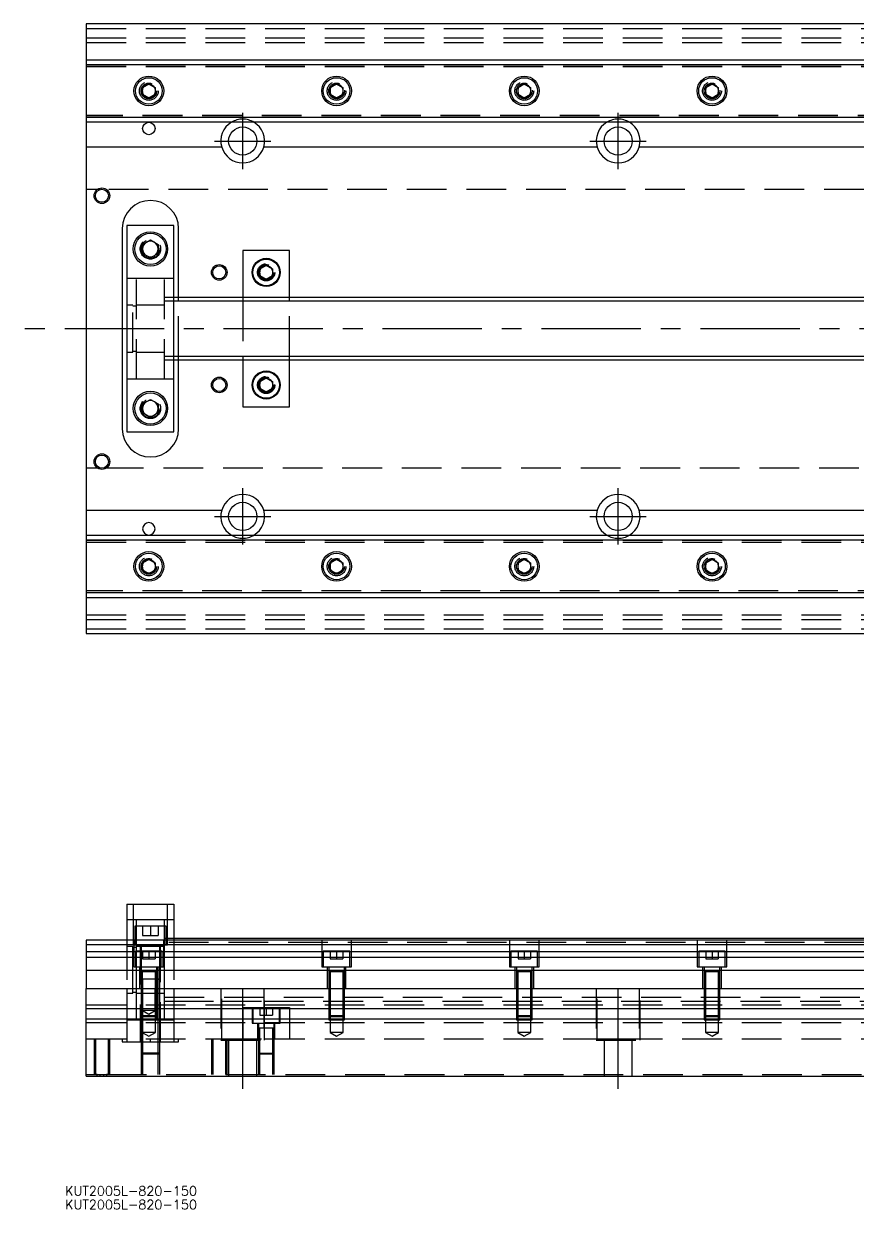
# Model space of a CAD drawing. Extents: x -20 to 1050, y -282 to 102.
# Drawn here: x -20 to 246.4, y -281.5 to 97.5 of the extents above; entities that cross this region are included whole.
import ezdxf

# ---------------------------------------------------------------- set-up
doc = ezdxf.new("R2010")
doc.units = 0
doc.linetypes.add('CENTER', pattern=[50.8, 31.75, -6.35, 6.35, -6.35])
doc.linetypes.add('DASHED', pattern=[19.05, 12.7, -6.35])
doc.layers.get('0').update_dxf_attribs({"linetype": 'CONTINUOUS'})
doc.layers.add('CENTER', color=1, linetype='CENTER')
doc.styles.get("Standard").update_dxf_attribs({"font": 'txt.shx', "height": 3, "bigfont": 'bigfont.shx'})

# ---------------------------------------------------------------- blocks, each defined once
blk = doc.blocks.new('*U2')
at = {"color": 7, "linetype": 'CONTINUOUS'}
blk.add_text('KUT2005L-820-150', height=3, dxfattribs=at).set_placement((-6.78, -281.52))
blk = doc.blocks.new('*U3')
at = {"color": 7, "linetype": 'CONTINUOUS'}
blk.add_text('KUT2005L-820-150', height=3, dxfattribs=at).set_placement((-6.78, -277.15))

msp = doc.modelspace()

# ---------------------------------------------------------------- linework, layer by layer
at = {"color": 7, "linetype": 'CONTINUOUS'}
for p, q in [((0, 97.5), (0, 86)), ((335, 97.5), (0, 97.5)), ((0, 86), (0, 84.460392)), ((0, 86), (335, 86)), ((0, 84.460392), (0, 67.539608)), ((0, 84.460392), (335, 84.460392)), ((18, 77.1547), (20, 78.309402)), ((18, 74.8453), (18, 77.1547)), ((20, 78.309402), (22, 77.1547)), ((22, 77.1547), (22, 74.8453)), ((78, 77.1547), (80, 78.309402)), ((78, 74.8453), (78, 77.1547)), ((80, 78.309402), (82, 77.1547)), ((82, 77.1547), (82, 74.8453)), ((138, 77.1547), (140, 78.309402)), ((138, 74.8453), (138, 77.1547)), ((140, 78.309402), (142, 77.1547)), ((142, 77.1547), (142, 74.8453)), ((198, 77.1547), (200, 78.309402)), ((198, 74.8453), (198, 77.1547)), ((200, 78.309402), (202, 77.1547)), ((202, 77.1547), (202, 74.8453)), ((20, 73.690598), (18, 74.8453)), ((22, 74.8453), (20, 73.690598)), ((80, 73.690598), (78, 74.8453)), ((82, 74.8453), (80, 73.690598)), ((140, 73.690598), (138, 74.8453)), ((142, 74.8453), (140, 73.690598)), ((200, 73.690598), (198, 74.8453)), ((202, 74.8453), (200, 73.690598)), ((335, 67.539608), (0, 67.539608)), ((0, 67.539608), (0, 66)), ((335, 66), (0, 66)), ((0, 66), (0, 58)), ((43.291796, 58), (0, 58)), ((0, 58), (0, -58)), ((163.291796, 58), (56.708204, 58)), ((283.291796, 58), (176.708204, 58)), ((11.5, 32), (11.5, -32)), ((28, 33), (13, 33)), ((13, 33), (13, -33)), ((28, -33), (28, 33)), ((29.5, 10), (29.5, 32)), ((18, 26.943376), (20.5, 28.386752)), ((18, 24.056624), (18, 26.943376)), ((20.5, 28.386752), (23, 26.943376)), ((23, 26.943376), (23, 24.056624)), ((20.5, 22.613248), (18, 24.056624)), ((23, 24.056624), (20.5, 22.613248)), ((50, 25), (50, 10)), ((65, 25), (50, 25)), ((65, 10), (65, 25)), ((55.5, 19.1547), (57.5, 20.309402)), ((55.5, 16.8453), (55.5, 19.1547)), ((57.5, 20.309402), (59.5, 19.1547)), ((59.5, 19.1547), (59.5, 16.8453)), ((57.5, 15.690598), (55.5, 16.8453)), ((59.5, 16.8453), (57.5, 15.690598)), ((335, 10), (28, 10)), ((28, -10), (335, -10)), ((29.5, -32), (29.5, -10)), ((50, -10), (50, -25)), ((65, -25), (65, -10)), ((55.5, -16.8453), (57.5, -15.690598)), ((55.5, -19.1547), (55.5, -16.8453)), ((57.5, -15.690598), (59.5, -16.8453)), ((59.5, -16.8453), (59.5, -19.1547)), ((18, -24.056624), (20.5, -22.613248)), ((20.5, -22.613248), (23, -24.056624)), ((57.5, -20.309402), (55.5, -19.1547)), ((59.5, -19.1547), (57.5, -20.309402)), ((18, -26.943376), (18, -24.056624)), ((23, -24.056624), (23, -26.943376)), ((50, -25), (65, -25)), ((20.5, -28.386752), (18, -26.943376)), ((23, -26.943376), (20.5, -28.386752)), ((13, -33), (28, -33)), ((0, -58), (0, -66)), ((0, -58), (43.291796, -58)), ((56.708204, -58), (163.291796, -58)), ((176.708204, -58), (283.291796, -58)), ((0, -66), (0, -67.539608)), ((0, -66), (335, -66)), ((0, -67.539608), (0, -84.460392)), ((0, -67.539608), (335, -67.539608)), ((18, -74.8453), (20, -73.690598)), ((18, -77.1547), (18, -74.8453)), ((20, -73.690598), (22, -74.8453)), ((22, -74.8453), (22, -77.1547)), ((78, -74.8453), (80, -73.690598)), ((78, -77.1547), (78, -74.8453)), ((80, -73.690598), (82, -74.8453)), ((82, -74.8453), (82, -77.1547)), ((138, -74.8453), (140, -73.690598)), ((138, -77.1547), (138, -74.8453)), ((140, -73.690598), (142, -74.8453)), ((142, -74.8453), (142, -77.1547)), ((198, -74.8453), (200, -73.690598)), ((198, -77.1547), (198, -74.8453)), ((200, -73.690598), (202, -74.8453)), ((202, -74.8453), (202, -77.1547)), ((20, -78.309402), (18, -77.1547)), ((22, -77.1547), (20, -78.309402)), ((80, -78.309402), (78, -77.1547)), ((82, -77.1547), (80, -78.309402)), ((140, -78.309402), (138, -77.1547)), ((142, -77.1547), (140, -78.309402)), ((200, -78.309402), (198, -77.1547)), ((202, -77.1547), (200, -78.309402)), ((0, -84.460392), (0, -86)), ((335, -84.460392), (0, -84.460392)), ((335, -86), (0, -86)), ((0, -86), (0, -97.5)), ((0, -97.5), (335, -97.5)), ((13, -183.98), (28, -183.98)), ((13, -183.98), (13, -195.48)), ((28, -183.98), (28, -195.48)), ((0, -195.48), (0, -197.019608)), ((335.5, -195.48), (0, -195.48)), ((335.5, -197.019608), (0, -197.019608)), ((0, -197.019608), (0, -199.140392)), ((335.5, -194.98), (28, -194.98)), ((0, -199.140392), (335.5, -199.140392)), ((0, -199.140392), (0, -201.050532)), ((335.5, -201.050532), (0, -201.050532)), ((0, -201.050532), (0, -205.161934)), ((0, -205.161934), (0, -210.98)), ((335.5, -205.161934), (0, -205.161934)), ((17.9, -207.98), (17.499994, -207.98)), ((0, -210.98), (820, -210.98)), ((0, -217.28), (0, -210.98)), ((23, -217.28), (23, -210.98002)), ((0, -217.28), (820, -217.28)), ((0, -220.68), (0, -217.28)), ((22.1, -219.98), (22.1, -217.28)), ((0, -220.68), (820, -220.68)), ((0, -238.98), (0, -220.68)), ((18, -220.68), (18, -220.98)), ((0, -238.98), (820, -238.98))]:
    msp.add_line(p, q, dxfattribs=at)
at = {"color": 3, "linetype": 'DASHED'}
for p, q in [((0, 96), (820, 96)), ((0, 93), (820, 93)), ((0, 91.5), (820, 91.5)), ((0, 84.403994), (335.5, 84.403994)), ((0, 83.8), (335.5, 83.8)), ((17.5, 76), (17.534018, 76.411016)), ((82.483582, 76.286038), (82.5, 76)), ((142.483582, 76.286038), (142.5, 76)), ((202.483582, 76.286038), (202.5, 76)), ((335.5, 68.2), (0, 68.2)), ((335.5, 67.596006), (0, 67.596006)), ((4.359688, 44.5), (0, 44.5)), ((820, 44.5), (5.640312, 44.5)), ((23.477798, 25.864306), (23.5, 25.5)), ((16, 16), (13, 16)), ((16, -16), (16, 16)), ((25, 16), (16, 16)), ((25, -16), (25, 16)), ((28, 16), (25, 16)), ((55, 18), (55.012884, 18.253488)), ((28, 10), (25, 10)), ((28, 8.75), (25, 8.75)), ((29.5, 8.75), (29.5, 10)), ((29.5, -8.75), (29.5, 8.75)), ((50, 10), (50, 8.75)), ((50, 8.75), (50, -8.75)), ((65, 8.75), (65, 10)), ((65, -8.75), (65, 8.75)), ((14.85, 7.5), (13, 7.5)), ((14.85, -7.5), (14.85, 7.5)), ((16, 7.15), (14.85, 7.15)), ((25, 7.5), (16, 7.5)), ((13, -7.5), (14.85, -7.5)), ((14.85, -7.15), (16, -7.15)), ((16, -7.5), (25, -7.5)), ((25, -8.75), (28, -8.75)), ((25, -10), (28, -10)), ((29.5, -10), (29.5, -8.75)), ((50, -8.75), (50, -10)), ((65, -10), (65, -8.75)), ((13, -16), (16, -16)), ((16, -16), (25, -16)), ((25, -16), (28, -16)), ((59.983582, -17.713962), (60, -18)), ((17.5, -25.5), (17.520026, -25.153944)), ((0, -44.5), (4.359688, -44.5)), ((5.640312, -44.5), (820, -44.5)), ((0, -67.596006), (335.5, -67.596006)), ((0, -68.2), (335.5, -68.2)), ((17.5, -76), (17.534018, -75.588984)), ((77.5, -76), (77.534018, -75.588984)), ((137.5, -76), (137.534018, -75.588984)), ((197.5, -76), (197.534018, -75.588984)), ((335.5, -83.8), (0, -83.8)), ((335.5, -84.403994), (0, -84.403994)), ((0, -91.5), (820, -91.5)), ((0, -93), (820, -93)), ((0, -96), (820, -96)), ((15, -183.98), (15, -196.98)), ((26, -196.98), (26, -183.98)), ((16, -188.98), (13, -188.98)), ((16, -190.98), (16, -188.98)), ((25, -188.98), (16, -188.98)), ((25, -190.98), (25, -188.98)), ((28, -188.98), (25, -188.98)), ((25.5, -190.98), (15.5, -190.98)), ((15.5, -190.98), (15.5, -195.48)), ((16, -195.48), (16, -190.98)), ((18, -190.98), (18, -193.98)), ((20.5, -190.98), (20.5, -193.98)), ((23, -190.98), (23, -193.98)), ((25, -195.48), (25, -190.98)), ((25.5, -195.48), (25.5, -190.98)), ((13, -195.48), (13, -210.98)), ((15, -196.98), (26, -196.98)), ((15.25, -195.48), (15.25, -203.98)), ((15.5, -195.48), (15.5, -196.98)), ((16, -197.019608), (16, -195.48)), ((16, -198.98), (16, -197.019608)), ((17.25, -196.98), (17.25, -227.98)), ((17.5, -196.98), (17.5, -198.98)), ((18, -193.98), (20.5, -193.98)), ((20.5, -193.98), (23, -193.98)), ((23.5, -198.98), (23.5, -196.98)), ((23.75, -227.98), (23.75, -196.98)), ((24.75, -203.98), (24.75, -195.48)), ((25.5, -194.98), (25, -194.98)), ((25, -197.019608), (25, -195.48)), ((763, -196.23), (25, -196.23)), ((25, -204.98), (25, -197.019608)), ((28, -194.98), (25.5, -194.98)), ((25.5, -196.98), (25.5, -195.48)), ((28, -195.48), (28, -210.98)), ((75.25, -195.48), (75.25, -203.98)), ((84.75, -203.98), (84.75, -195.48)), ((135.25, -195.48), (135.25, -203.98)), ((144.75, -203.98), (144.75, -195.48)), ((195.25, -195.48), (195.25, -203.98)), ((204.75, -203.98), (204.75, -195.48)), ((14.85, -197.48), (13, -197.48)), ((14.85, -204.98), (14.85, -197.48)), ((16, -197.83), (14.85, -197.83)), ((24.25, -198.98), (15.75, -198.98)), ((15.75, -198.98), (15.75, -203.98)), ((17.5, -197.48), (16, -197.48)), ((16, -203.98), (16, -198.98)), ((23.5, -197.48), (17.5, -197.48)), ((17.5, -198.98), (17.5, -203.98)), ((18, -198.98), (18, -201.48)), ((20, -198.98), (20, -201.48)), ((22, -198.98), (22, -201.48)), ((25, -197.48), (23.5, -197.48)), ((23.5, -203.98), (23.5, -198.98)), ((24.25, -203.98), (24.25, -198.98)), ((84.25, -198.98), (75.75, -198.98)), ((75.75, -198.98), (75.75, -203.98)), ((78, -198.98), (78, -201.48)), ((80, -198.98), (80, -201.48)), ((82, -198.98), (82, -201.48)), ((84.25, -203.98), (84.25, -198.98)), ((144.25, -198.98), (135.75, -198.98)), ((135.75, -198.98), (135.75, -203.98)), ((138, -198.98), (138, -201.48)), ((140, -198.98), (140, -201.48)), ((142, -198.98), (142, -201.48)), ((144.25, -203.98), (144.25, -198.98)), ((204.25, -198.98), (195.75, -198.98)), ((195.75, -198.98), (195.75, -203.98)), ((198, -198.98), (198, -201.48)), ((200, -198.98), (200, -201.48)), ((202, -198.98), (202, -201.48)), ((204.25, -203.98), (204.25, -198.98)), ((15.25, -203.98), (24.75, -203.98)), ((16, -204.98), (16, -203.98)), ((17, -203.98), (17, -210.98)), ((17.5, -203.98), (17.5, -205.58)), ((18, -201.48), (20, -201.48)), ((20, -201.48), (22, -201.48)), ((22.5, -205.58), (22.5, -203.98)), ((23, -210.98), (23, -203.98)), ((23.5, -207.98), (23.5, -203.98)), ((75.25, -203.98), (84.75, -203.98)), ((77, -203.98), (77, -210.98)), ((77.5, -203.98), (77.5, -205.58)), ((78, -201.48), (80, -201.48)), ((80, -201.48), (82, -201.48)), ((82.5, -205.58), (82.5, -203.98)), ((83, -210.98), (83, -203.98)), ((135.25, -203.98), (144.75, -203.98)), ((137, -203.98), (137, -210.98)), ((137.5, -203.98), (137.5, -205.58)), ((138, -201.48), (140, -201.48)), ((140, -201.48), (142, -201.48)), ((142.5, -205.58), (142.5, -203.98)), ((143, -210.98), (143, -203.98)), ((195.25, -203.98), (204.75, -203.98)), ((197, -203.98), (197, -210.98)), ((197.5, -203.98), (197.5, -205.58)), ((198, -201.48), (200, -201.48)), ((200, -201.48), (202, -201.48)), ((202.5, -205.58), (202.5, -203.98)), ((203, -210.98), (203, -203.98)), ((14.85, -210.98), (14.85, -204.98)), ((16, -210.98), (16, -204.98)), ((17.5, -205.575), (17.5, -205.58)), ((17.757468, -205.58), (17.5, -205.58)), ((17.5, -205.58), (17.5, -205.585)), ((17.5, -205.58), (17.5, -210.97998)), ((17.5, -207.98), (17.84965, -207.98)), ((17.849602, -207.98), (17.5, -207.98)), ((22.242552, -205.58), (17.757468, -205.58)), ((17.899998, -207.98), (17.849602, -207.98)), ((22.10048, -207.98), (17.899998, -207.98)), ((17.9, -205.58), (17.9, -210.97998)), ((18, -207.98), (18, -210.97998)), ((22.1, -210.97998), (22.1, -205.58)), ((22.5, -207.98), (22.1, -207.98)), ((22.500272, -207.98), (22.10048, -207.98)), ((22.5, -205.58), (22.242552, -205.58)), ((22.5, -205.58), (22.5, -205.575)), ((22.5, -205.585), (22.5, -205.58)), ((22.5, -210.97998), (22.5, -205.58)), ((23.500006, -207.98), (22.5, -207.98)), ((23.15035, -207.98), (22.500272, -207.98)), ((23.150204, -207.98), (23.5, -207.98)), ((23.5, -207.98), (23.15035, -207.98)), ((23.5, -207.98), (23.5, -207.975)), ((23.5, -210.98), (23.5, -207.98)), ((23.5, -207.985), (23.5, -207.98)), ((25, -210.98), (25, -204.98)), ((77.5, -205.575), (77.5, -205.58)), ((82.5, -205.58), (77.5, -205.58)), ((77.5, -205.58), (77.5, -205.585)), ((77.5, -205.58), (77.5, -210.97998)), ((77.9, -205.58), (77.9, -210.97998)), ((82.1, -210.97998), (82.1, -205.58)), ((82.5, -205.58), (82.5, -205.575)), ((82.5, -205.585), (82.5, -205.58)), ((82.5, -210.97998), (82.5, -205.58)), ((137.5, -205.575), (137.5, -205.58)), ((142.5, -205.58), (137.5, -205.58)), ((137.5, -205.58), (137.5, -205.585)), ((137.5, -205.58), (137.5, -210.97998)), ((137.9, -205.58), (137.9, -210.97998)), ((142.1, -210.97998), (142.1, -205.58)), ((142.5, -205.58), (142.5, -205.575)), ((142.5, -205.585), (142.5, -205.58)), ((142.5, -210.97998), (142.5, -205.58)), ((197.5, -205.575), (197.5, -205.58)), ((202.5, -205.58), (197.5, -205.58)), ((197.5, -205.58), (197.5, -205.585)), ((197.5, -205.58), (197.5, -210.97998)), ((197.9, -205.58), (197.9, -210.97998)), ((202.1, -210.97998), (202.1, -205.58)), ((202.5, -205.58), (202.5, -205.575)), ((202.5, -205.585), (202.5, -205.58)), ((202.5, -210.97998), (202.5, -205.58)), ((13, -210.98), (13, -217.28)), ((14.85, -212.48), (14.85, -210.98)), ((14.85, -212.13), (16, -212.13)), ((16, -217.28), (16, -210.98)), ((17.5, -210.98), (17.5, -217.28)), ((17.500006, -210.98), (17.500006, -217.28)), ((17.9, -210.98), (17.9, -217.28)), ((18, -210.98), (18, -217.98)), ((22, -217.98), (22, -210.98)), ((22.1, -217.28), (22.1, -210.98)), ((22.499994, -217.28), (22.499994, -210.98)), ((22.5, -217.28), (22.5, -210.98)), ((23.5, -217.28), (23.5, -210.98)), ((25, -217.28), (25, -210.98)), ((28, -210.98), (28, -217.28)), ((43, -210.98), (43, -227.48)), ((43.291796, -226.98), (43.291796, -210.98)), ((56.708204, -210.98), (56.708204, -226.98)), ((57, -227.48), (57, -210.98)), ((77.5, -210.98), (77.5, -217.28)), ((77.500006, -210.98), (77.500006, -217.28)), ((77.9, -210.98), (77.9, -217.28)), ((82.1, -217.28), (82.1, -210.98)), ((82.499994, -217.28), (82.499994, -210.98)), ((82.5, -217.28), (82.5, -210.98)), ((137.5, -210.98), (137.5, -217.28)), ((137.500006, -210.98), (137.500006, -217.28)), ((137.9, -210.98), (137.9, -217.28)), ((142.1, -217.28), (142.1, -210.98)), ((142.499994, -217.28), (142.499994, -210.98)), ((142.5, -217.28), (142.5, -210.98)), ((163, -210.98), (163, -227.48)), ((163.291796, -226.98), (163.291796, -210.98)), ((176.708204, -210.98), (176.708204, -226.98)), ((177, -227.48), (177, -210.98)), ((197.5, -210.98), (197.5, -217.28)), ((197.500006, -210.98), (197.500006, -217.28)), ((197.9, -210.98), (197.9, -217.28)), ((202.1, -217.28), (202.1, -210.98)), ((202.499994, -217.28), (202.499994, -210.98)), ((202.5, -217.28), (202.5, -210.98)), ((13, -212.48), (14.85, -212.48)), ((16, -212.48), (17.5, -212.48)), ((17.5, -212.48), (17.9, -212.48)), ((17.9, -212.48), (18, -212.48)), ((18, -212.48), (22.1, -212.48)), ((22.1, -212.48), (22.5, -212.48)), ((22.5, -212.48), (23, -212.48)), ((23, -212.48), (23.5, -212.48)), ((23.5, -212.48), (25, -212.48)), ((25, -213.73), (763, -213.73)), ((25, -214.98), (28, -214.98)), ((28, -214.98), (43.291796, -214.98)), ((43.291796, -214.98), (56.708204, -214.98)), ((56.708204, -214.98), (375, -214.98)), ((77.5, -214.98), (77.9, -214.98)), ((77.9, -214.98), (82.1, -214.98)), ((82.1, -214.98), (82.5, -214.98)), ((137.5, -214.98), (137.9, -214.98)), ((137.9, -214.98), (142.1, -214.98)), ((142.1, -214.98), (142.5, -214.98)), ((197.5, -214.98), (197.9, -214.98)), ((197.9, -214.98), (202.1, -214.98)), ((202.1, -214.98), (202.5, -214.98)), ((0, -216.13), (820, -216.13)), ((13, -217.28), (13, -220.68)), ((16, -220.68), (16, -217.28)), ((17.5, -217.28), (17.5, -219.58)), ((17.5, -219.58), (22.5, -219.58)), ((17.5, -219.58), (17.9, -219.98)), ((17.500006, -217.28), (17.500006, -219.580006)), ((17.500006, -219.58002), (17.500006, -220.68)), ((17.9, -217.28), (17.9, -219.98)), ((22, -217.98), (18, -217.98)), ((18, -217.98), (20, -219.1347)), ((18, -217.98002), (18, -219.98)), ((20, -219.1347), (22, -217.98)), ((22.1, -219.98), (22.5, -219.58)), ((22.499994, -219.580006), (22.499994, -217.28)), ((22.499994, -220.68), (22.499994, -219.58002)), ((22.5, -219.58), (22.5, -217.28)), ((23, -220.68), (23, -217.28)), ((23.5, -220.68), (23.5, -217.28)), ((25, -220.68), (25, -217.28)), ((28, -217.28), (28, -220.68)), ((50, -216.98), (56.708204, -216.98)), ((50, -216.98), (50, -217.28)), ((50, -217.28), (50, -220.68)), ((53, -216.98), (53, -221.98)), ((53.25, -216.98), (53.25, -217.28)), ((53.25, -217.28), (53.25, -220.68)), ((55.5, -216.98), (55.5, -219.48)), ((55.5, -219.48), (57.5, -219.48)), ((56.708204, -216.98), (65, -216.98)), ((57.5, -216.98), (57.5, -219.48)), ((57.5, -219.48), (59.5, -219.48)), ((59.5, -216.98), (59.5, -219.48)), ((61.75, -217.28), (61.75, -216.98)), ((61.75, -220.68), (61.75, -217.28)), ((62, -221.98), (62, -216.98)), ((65, -216.98), (65, -217.28)), ((65, -217.28), (65, -220.68)), ((77.5, -217.28), (77.5, -219.58)), ((77.5, -219.58), (82.5, -219.58)), ((77.5, -219.58), (77.9, -219.98)), ((77.500006, -217.28), (77.500006, -219.580006)), ((77.500006, -219.58002), (77.500006, -220.68)), ((77.9, -217.28), (77.9, -219.98)), ((82.1, -219.98), (82.1, -217.28)), ((82.1, -219.98), (82.5, -219.58)), ((82.499994, -219.580006), (82.499994, -217.28)), ((82.499994, -220.68), (82.499994, -219.58002)), ((82.5, -219.58), (82.5, -217.28)), ((137.5, -217.28), (137.5, -219.58)), ((137.5, -219.58), (142.5, -219.58)), ((137.5, -219.58), (137.9, -219.98)), ((137.500006, -217.28), (137.500006, -219.580006)), ((137.500006, -219.58002), (137.500006, -220.68)), ((137.9, -217.28), (137.9, -219.98)), ((142.1, -219.98), (142.1, -217.28)), ((142.1, -219.98), (142.5, -219.58)), ((142.499994, -219.580006), (142.499994, -217.28)), ((142.499994, -220.68), (142.499994, -219.58002)), ((142.5, -219.58), (142.5, -217.28)), ((197.5, -217.28), (197.5, -219.58)), ((197.5, -219.58), (202.5, -219.58)), ((197.5, -219.58), (197.9, -219.98)), ((197.500006, -217.28), (197.500006, -219.580006)), ((197.500006, -219.58002), (197.500006, -220.68)), ((197.9, -217.28), (197.9, -219.98)), ((202.1, -219.98), (202.1, -217.28)), ((202.1, -219.98), (202.5, -219.58)), ((202.499994, -219.580006), (202.499994, -217.28)), ((202.499994, -220.68), (202.499994, -219.58002)), ((202.5, -219.58), (202.5, -217.28)), ((0, -221.83), (820, -221.83)), ((13, -220.68), (13, -227.98)), ((13, -220.98), (16, -220.98)), ((16, -220.98), (16, -220.68)), ((16, -220.98), (17.500006, -220.98)), ((17.5, -220.98002), (17.5, -227.97998)), ((17.500006, -220.68), (17.500006, -220.98)), ((17.500006, -220.98), (22.499994, -220.98)), ((22.1, -219.98), (17.9, -219.98)), ((17.9, -219.98002), (17.9, -220.98)), ((17.9, -220.98), (17.9, -224.98)), ((18, -219.98), (18, -220.68)), ((18, -220.98), (18, -227.97998)), ((22.1, -220.98), (22.1, -219.98002)), ((22.1, -224.98), (22.1, -220.98)), ((22.499994, -220.98), (22.499994, -220.68)), ((22.499994, -220.98), (23, -220.98)), ((23, -227.97998), (23, -220.68)), ((23, -220.98), (23.5, -220.98)), ((23.5, -227.97998), (23.5, -220.68)), ((23.5, -220.98), (25, -220.98)), ((25, -220.98), (25, -220.68)), ((25, -220.98), (28, -220.98)), ((28, -220.68), (28, -227.98)), ((50, -220.68), (50, -226.98)), ((53, -221.98), (62, -221.98)), ((53.25, -220.68), (53.25, -221.98)), ((54.75, -221.98), (54.75, -226.98)), ((60.000006, -223.58), (54.999994, -223.58)), ((55, -221.98), (55, -223.58)), ((55, -223.58), (55, -226.97998)), ((55.4, -223.58), (55.4, -226.97998)), ((59.6, -226.97998), (59.6, -223.58)), ((60, -223.58), (59.742552, -223.58)), ((59.742602, -223.58), (60, -223.58)), ((60, -223.58), (60, -221.98)), ((60, -223.58), (60, -223.575)), ((60, -226.97998), (60, -223.58)), ((60, -223.585), (60, -223.58)), ((60.25, -226.98), (60.25, -221.98)), ((61.75, -221.98), (61.75, -220.68)), ((65, -220.68), (65, -226.98)), ((77.500006, -220.68), (77.500006, -220.98)), ((77.500006, -220.98), (82.499994, -220.98)), ((82.1, -219.98), (77.9, -219.98)), ((77.9, -219.98002), (77.9, -220.98)), ((77.9, -220.98), (77.9, -224.98)), ((82.1, -220.98), (82.1, -219.98002)), ((82.1, -224.98), (82.1, -220.98)), ((82.499994, -220.98), (82.499994, -220.68)), ((137.500006, -220.68), (137.500006, -220.98)), ((137.500006, -220.98), (142.499994, -220.98)), ((142.1, -219.98), (137.9, -219.98)), ((137.9, -219.98002), (137.9, -220.98)), ((137.9, -220.98), (137.9, -224.98)), ((142.1, -220.98), (142.1, -219.98002)), ((142.1, -224.98), (142.1, -220.98)), ((142.499994, -220.98), (142.499994, -220.68)), ((197.500006, -220.68), (197.500006, -220.98)), ((197.500006, -220.98), (202.499994, -220.98)), ((202.1, -219.98), (197.9, -219.98)), ((197.9, -219.98002), (197.9, -220.98)), ((197.9, -220.98), (197.9, -224.98)), ((202.1, -220.98), (202.1, -219.98002)), ((202.1, -224.98), (202.1, -220.98)), ((202.499994, -220.98), (202.499994, -220.68)), ((0, -226.98), (820, -226.98)), ((2.500006, -226.98), (2.500006, -238.48)), ((2.9, -226.98), (7.1, -226.98)), ((2.9, -226.98), (2.9, -238.48)), ((7.1, -238.48), (7.1, -226.98)), ((7.499994, -238.48), (7.499994, -226.98)), ((11.5, -226.98), (11.5, -227.98)), ((22.1, -224.98), (17.9, -224.98)), ((17.9, -224.98), (20, -226.192436)), ((20, -226.192436), (22.1, -224.98)), ((20.5, -227.98), (20.5, -226.98)), ((20.5, -227.98), (20.5, -226.98)), ((29.5, -227.98), (29.5, -226.98)), ((40.000006, -226.98), (40.000006, -238.48)), ((40.4, -226.98), (40.4, -238.48)), ((43.291796, -226.98), (56.708204, -226.98)), ((44.6, -238.48), (44.6, -226.98)), ((44.999994, -238.48), (44.999994, -226.98)), ((55, -226.98), (55, -231.58)), ((55.000006, -226.98), (55.000006, -231.580006)), ((55.4, -226.98), (55.4, -231.98)), ((59.6, -231.98), (59.6, -226.98)), ((59.999994, -231.580006), (59.999994, -226.98)), ((60, -231.58), (60, -226.98)), ((82.1, -224.98), (77.9, -224.98)), ((77.9, -224.98), (80, -226.192436)), ((80, -226.192436), (82.1, -224.98)), ((142.1, -224.98), (137.9, -224.98)), ((137.9, -224.98), (140, -226.192436)), ((140, -226.192436), (142.1, -224.98)), ((163.291796, -226.98), (176.708204, -226.98)), ((202.1, -224.98), (197.9, -224.98)), ((197.9, -224.98), (200, -226.192436)), ((200, -226.192436), (202.1, -224.98)), ((11.5, -227.98), (20.5, -227.98)), ((17.5, -227.98), (17.5, -231.48)), ((17.500006, -227.98), (17.500006, -231.480006)), ((18, -227.98), (18, -231.98)), ((20.5, -227.98), (29.5, -227.98)), ((23, -231.98), (23, -227.98)), ((23.499994, -231.480006), (23.499994, -227.98)), ((23.5, -231.48), (23.5, -227.98)), ((43, -227.48), (57, -227.48)), ((45.5, -227.48), (45.5, -238.98)), ((54.5, -238.98), (54.5, -227.48)), ((163, -227.48), (177, -227.48)), ((165.5, -227.48), (165.5, -238.98)), ((174.5, -238.98), (174.5, -227.48)), ((17.5, -231.48), (23.5, -231.48)), ((17.5, -231.48), (18, -231.98)), ((17.500006, -231.48002), (17.500006, -238.48)), ((23, -231.98), (18, -231.98)), ((18, -231.98002), (18, -238.48)), ((23, -231.98), (23.5, -231.48)), ((23, -238.48), (23, -231.98002)), ((23.499994, -238.48), (23.499994, -231.48002)), ((55, -231.58), (60, -231.58)), ((55, -231.58), (55.4, -231.98)), ((55.000006, -231.58002), (55.000006, -238.48)), ((59.6, -231.98), (55.4, -231.98)), ((55.4, -231.98002), (55.4, -238.48)), ((59.6, -231.98), (60, -231.58)), ((59.6, -238.48), (59.6, -231.98002)), ((59.999994, -238.48), (59.999994, -231.58002)), ((0, -238.48), (3.500008, -238.48)), ((3.500008, -238.48), (2.500006, -238.48)), ((3.500008, -238.98), (3.500008, -238.48)), ((3.500008, -238.48), (4.359688, -238.48)), ((4.359688, -238.48), (5.640312, -238.48)), ((4.359688, -238.48), (4.359688, -238.98)), ((5.640312, -238.98), (5.640312, -238.48)), ((5.640312, -238.48), (6.499992, -238.48)), ((7.499994, -238.48), (6.499992, -238.48)), ((6.499992, -238.48), (6.499992, -238.98)), ((6.499992, -238.48), (820, -238.48))]:
    msp.add_line(p, q, dxfattribs=at)
at = {"color": 3, "linetype": 'CONTINUOUS'}
for p, q in [((335, 8.75), (28, 8.75)), ((28, -8.75), (335, -8.75))]:
    msp.add_line(p, q, dxfattribs=at)
at = {"color": 7, "linetype": 'CONTINUOUS'}
for centre, radius in [((20, 76), 4.75), ((20, 76), 4.25), ((80, 76), 4.75), ((80, 76), 4.25), ((140, 76), 4.75), ((140, 76), 4.25), ((200, 76), 4.75), ((200, 76), 4.25), ((20, 64), 2), ((50, 60), 4.5), ((170, 60), 4.5), ((5, 42.5), 2.1), ((20.5, 25.5), 5.5), ((20.5, 25.5), 5), ((42.5, 18), 2.1), ((57.5, 18), 4.5), ((57.5, 18), 4.25), ((57.5, -18), 4.5), ((57.5, -18), 4.25), ((42.5, -18), 2.1), ((20.5, -25.5), 5.5), ((20.5, -25.5), 5), ((5, -42.5), 2.1), ((50, -60), 4.5), ((170, -60), 4.5), ((20, -76), 4.75), ((20, -76), 4.25), ((80, -76), 4.75), ((80, -76), 4.25), ((140, -76), 4.75), ((140, -76), 4.25), ((200, -76), 4.75), ((200, -76), 4.25)]:
    msp.add_circle(centre, radius, dxfattribs=at)
at = {"color": 3, "linetype": 'DASHED'}
for centre, radius in [((20, 76), 3), ((20, 76), 2.5), ((80, 76), 3), ((80, 76), 2.5), ((140, 76), 3), ((140, 76), 2.5), ((200, 76), 3), ((200, 76), 2.5), ((20.5, 25.5), 3.25), ((20.5, 25.5), 3), ((57.5, 18), 2.75), ((57.5, 18), 2.5), ((57.5, -18), 2.75), ((57.5, -18), 2.5), ((20.5, -25.5), 3.25), ((20.5, -25.5), 3), ((20, -76), 3), ((20, -76), 2.5), ((80, -76), 3), ((80, -76), 2.5), ((140, -76), 3), ((140, -76), 2.5), ((200, -76), 3), ((200, -76), 2.5)]:
    msp.add_circle(centre, radius, dxfattribs=at)
at = {"color": 3, "linetype": 'CONTINUOUS'}
for centre in [(5, 42.5), (42.5, 18), (42.5, -18), (5, -42.5)]:
    msp.add_circle(centre, 2.5, dxfattribs=at)
at = {"color": 7, "linetype": 'CONTINUOUS'}
for centre, radius, start, end in [((20, 76), 2.1, 162.24721, 180), ((20, 76), 2.1, 180, 197.75279), ((20, 76), 2.1, 137.75279, 162.24721), ((20, 76), 2.1, 102.24721, 137.75279), ((20, 76), 2.1, 77.75279, 102.24721), ((20, 76), 2.1, 42.24721, 77.75279), ((20, 76), 2.1, 17.75279, 42.24721), ((20, 76), 2.1, 342.24721, 17.75279), ((80, 76), 2.1, 162.24721, 180), ((80, 76), 2.1, 180, 197.75279), ((80, 76), 2.1, 137.75279, 162.24721), ((80, 76), 2.1, 102.24721, 137.75279), ((80, 76), 2.1, 77.75279, 102.24721), ((80, 76), 2.1, 42.24721, 77.75279), ((80, 76), 2.1, 17.75279, 42.24721), ((80, 76), 2.1, 342.24721, 17.75279), ((140, 76), 2.1, 162.24721, 180), ((140, 76), 2.1, 180, 197.75279), ((140, 76), 2.1, 137.75279, 162.24721), ((140, 76), 2.1, 102.24721, 137.75279), ((140, 76), 2.1, 77.75279, 102.24721), ((140, 76), 2.1, 42.24721, 77.75279), ((140, 76), 2.1, 17.75279, 42.24721), ((140, 76), 2.1, 342.24721, 17.75279), ((200, 76), 2.1, 162.24721, 180), ((200, 76), 2.1, 180, 197.75279), ((200, 76), 2.1, 137.75279, 162.24721), ((200, 76), 2.1, 102.24721, 137.75279), ((200, 76), 2.1, 77.75279, 102.24721), ((200, 76), 2.1, 42.24721, 77.75279), ((200, 76), 2.1, 17.75279, 42.24721), ((200, 76), 2.1, 342.24721, 17.75279), ((20, 76), 2.1, 197.75279, 222.24721), ((20, 76), 2.1, 222.24721, 257.75279), ((20, 76), 2.1, 257.75279, 282.24721), ((20, 76), 2.1, 282.24721, 317.75279), ((20, 76), 2.1, 317.75279, 342.24721), ((80, 76), 2.1, 197.75279, 222.24721), ((80, 76), 2.1, 222.24721, 257.75279), ((80, 76), 2.1, 257.75279, 282.24721), ((80, 76), 2.1, 282.24721, 317.75279), ((80, 76), 2.1, 317.75279, 342.24721), ((140, 76), 2.1, 197.75279, 222.24721), ((140, 76), 2.1, 222.24721, 257.75279), ((140, 76), 2.1, 257.75279, 282.24721), ((140, 76), 2.1, 282.24721, 317.75279), ((140, 76), 2.1, 317.75279, 342.24721), ((200, 76), 2.1, 197.75279, 222.24721), ((200, 76), 2.1, 222.24721, 257.75279), ((200, 76), 2.1, 257.75279, 282.24721), ((200, 76), 2.1, 282.24721, 317.75279), ((200, 76), 2.1, 317.75279, 342.24721), ((50, 60), 7, 121.002719, 196.60155), ((50, 60), 7, 343.39845, 58.997281), ((170, 60), 7, 121.002719, 196.60155), ((170, 60), 7, 343.39845, 58.997281), ((50, 60), 7, 196.60155, 343.39845), ((170, 60), 7, 196.60155, 343.39845), ((20.5, 32), 9, 90, 180), ((20.5, 32), 9, 0, 90), ((20.5, 25.5), 2.5, 120, 180), ((20.5, 25.5), 2.5, 60, 120), ((20.5, 25.5), 2.5, 0, 60), ((20.5, 25.5), 2.5, 180, 240), ((20.5, 25.5), 2.5, 240, 300), ((20.5, 25.5), 2.5, 300, 0), ((57.5, 18), 2.1, 137.75279, 162.24721), ((57.5, 18), 2.1, 102.24721, 137.75279), ((57.5, 18), 2.1, 77.75279, 102.24721), ((57.5, 18), 2.1, 42.24721, 77.75279), ((57.5, 18), 2.1, 17.75279, 42.24721), ((57.5, 18), 2.1, 162.24721, 180), ((57.5, 18), 2.1, 180, 197.75279), ((57.5, 18), 2.1, 197.75279, 222.24721), ((57.5, 18), 2.1, 222.24721, 257.75279), ((57.5, 18), 2.1, 257.75279, 282.24721), ((57.5, 18), 2.1, 282.24721, 317.75279), ((57.5, 18), 2.1, 317.75279, 342.24721), ((57.5, 18), 2.1, 342.24721, 17.75279), ((57.5, -18), 2.1, 162.24721, 180), ((57.5, -18), 2.1, 180, 197.75279), ((57.5, -18), 2.1, 137.75279, 162.24721), ((57.5, -18), 2.1, 197.75279, 222.24721), ((57.5, -18), 2.1, 102.24721, 137.75279), ((57.5, -18), 2.1, 77.75279, 102.24721), ((57.5, -18), 2.1, 42.24721, 77.75279), ((57.5, -18), 2.1, 17.75279, 42.24721), ((57.5, -18), 2.1, 317.75279, 342.24721), ((57.5, -18), 2.1, 342.24721, 17.75279), ((57.5, -18), 2.1, 222.24721, 257.75279), ((57.5, -18), 2.1, 257.75279, 282.24721), ((57.5, -18), 2.1, 282.24721, 317.75279), ((20.5, -25.5), 2.5, 120, 180), ((20.5, -25.5), 2.5, 180, 240), ((20.5, -25.5), 2.5, 60, 120), ((20.5, -25.5), 2.5, 0, 60), ((20.5, -25.5), 2.5, 300, 0), ((20.5, -25.5), 2.5, 240, 300), ((20.5, -32), 9, 180, 270), ((20.5, -32), 9, 270, 0), ((50, -60), 7, 16.60155, 163.39845), ((170, -60), 7, 16.60155, 163.39845), ((50, -60), 7, 163.39845, 238.997281), ((50, -60), 7, 301.002719, 16.60155), ((170, -60), 7, 163.39845, 238.997281), ((170, -60), 7, 301.002719, 16.60155), ((20, -64), 2, 90, 270), ((20, -64), 2, 270, 90), ((20, -76), 2.1, 162.24721, 180), ((20, -76), 2.1, 137.75279, 162.24721), ((20, -76), 2.1, 102.24721, 137.75279), ((20, -76), 2.1, 77.75279, 102.24721), ((20, -76), 2.1, 42.24721, 77.75279), ((20, -76), 2.1, 17.75279, 42.24721), ((20, -76), 2.1, 342.24721, 17.75279), ((80, -76), 2.1, 162.24721, 180), ((80, -76), 2.1, 137.75279, 162.24721), ((80, -76), 2.1, 102.24721, 137.75279), ((80, -76), 2.1, 77.75279, 102.24721), ((80, -76), 2.1, 42.24721, 77.75279), ((80, -76), 2.1, 17.75279, 42.24721), ((80, -76), 2.1, 342.24721, 17.75279), ((140, -76), 2.1, 162.24721, 180), ((140, -76), 2.1, 137.75279, 162.24721), ((140, -76), 2.1, 102.24721, 137.75279), ((140, -76), 2.1, 77.75279, 102.24721), ((140, -76), 2.1, 42.24721, 77.75279), ((140, -76), 2.1, 17.75279, 42.24721), ((140, -76), 2.1, 342.24721, 17.75279), ((200, -76), 2.1, 162.24721, 180), ((200, -76), 2.1, 137.75279, 162.24721), ((200, -76), 2.1, 102.24721, 137.75279), ((200, -76), 2.1, 77.75279, 102.24721), ((200, -76), 2.1, 42.24721, 77.75279), ((200, -76), 2.1, 17.75279, 42.24721), ((200, -76), 2.1, 342.24721, 17.75279), ((20, -76), 2.1, 180, 197.75279), ((20, -76), 2.1, 197.75279, 222.24721), ((20, -76), 2.1, 222.24721, 257.75279), ((20, -76), 2.1, 257.75279, 282.24721), ((20, -76), 2.1, 282.24721, 317.75279), ((20, -76), 2.1, 317.75279, 342.24721), ((80, -76), 2.1, 180, 197.75279), ((80, -76), 2.1, 197.75279, 222.24721), ((80, -76), 2.1, 222.24721, 257.75279), ((80, -76), 2.1, 257.75279, 282.24721), ((80, -76), 2.1, 282.24721, 317.75279), ((80, -76), 2.1, 317.75279, 342.24721), ((140, -76), 2.1, 180, 197.75279), ((140, -76), 2.1, 197.75279, 222.24721), ((140, -76), 2.1, 222.24721, 257.75279), ((140, -76), 2.1, 257.75279, 282.24721), ((140, -76), 2.1, 282.24721, 317.75279), ((140, -76), 2.1, 317.75279, 342.24721), ((200, -76), 2.1, 180, 197.75279), ((200, -76), 2.1, 197.75279, 222.24721), ((200, -76), 2.1, 222.24721, 257.75279), ((200, -76), 2.1, 257.75279, 282.24721), ((200, -76), 2.1, 282.24721, 317.75279), ((200, -76), 2.1, 317.75279, 342.24721)]:
    msp.add_arc(centre, radius, start, end, dxfattribs=at)
at = {"color": 3, "linetype": 'DASHED'}
for centre, start, end in [((50, 60), 58.997281, 121.002719), ((170, 60), 58.997281, 121.002719), ((50, -60), 238.997281, 301.002719), ((170, -60), 238.997281, 301.002719)]:
    msp.add_arc(centre, 7, start, end, dxfattribs=at)
at = {"layer": 'CENTER', "color": 1, "linetype": 'CENTER'}
for p, q in [((50, 51), (50, 69)), ((170, 51), (170, 69)), ((41, 60), (59, 60)), ((161, 60), (179, 60)), ((888.445, 0), (-20, 0)), ((50, -69), (50, -51)), ((170, -69), (170, -51)), ((41, -60), (59, -60)), ((161, -60), (179, -60)), ((50, -242.98), (50, -208.98)), ((170, -242.98), (170, -208.98))]:
    msp.add_line(p, q, dxfattribs=at)

# ---------------------------------------------------------------- block references
at = {"color": 7, "linetype": 'CONTINUOUS'}
for name in ['*U3', '*U2']:
    msp.add_blockref(name, (0, 0), dxfattribs=at)

doc.saveas('drawing.dxf')
